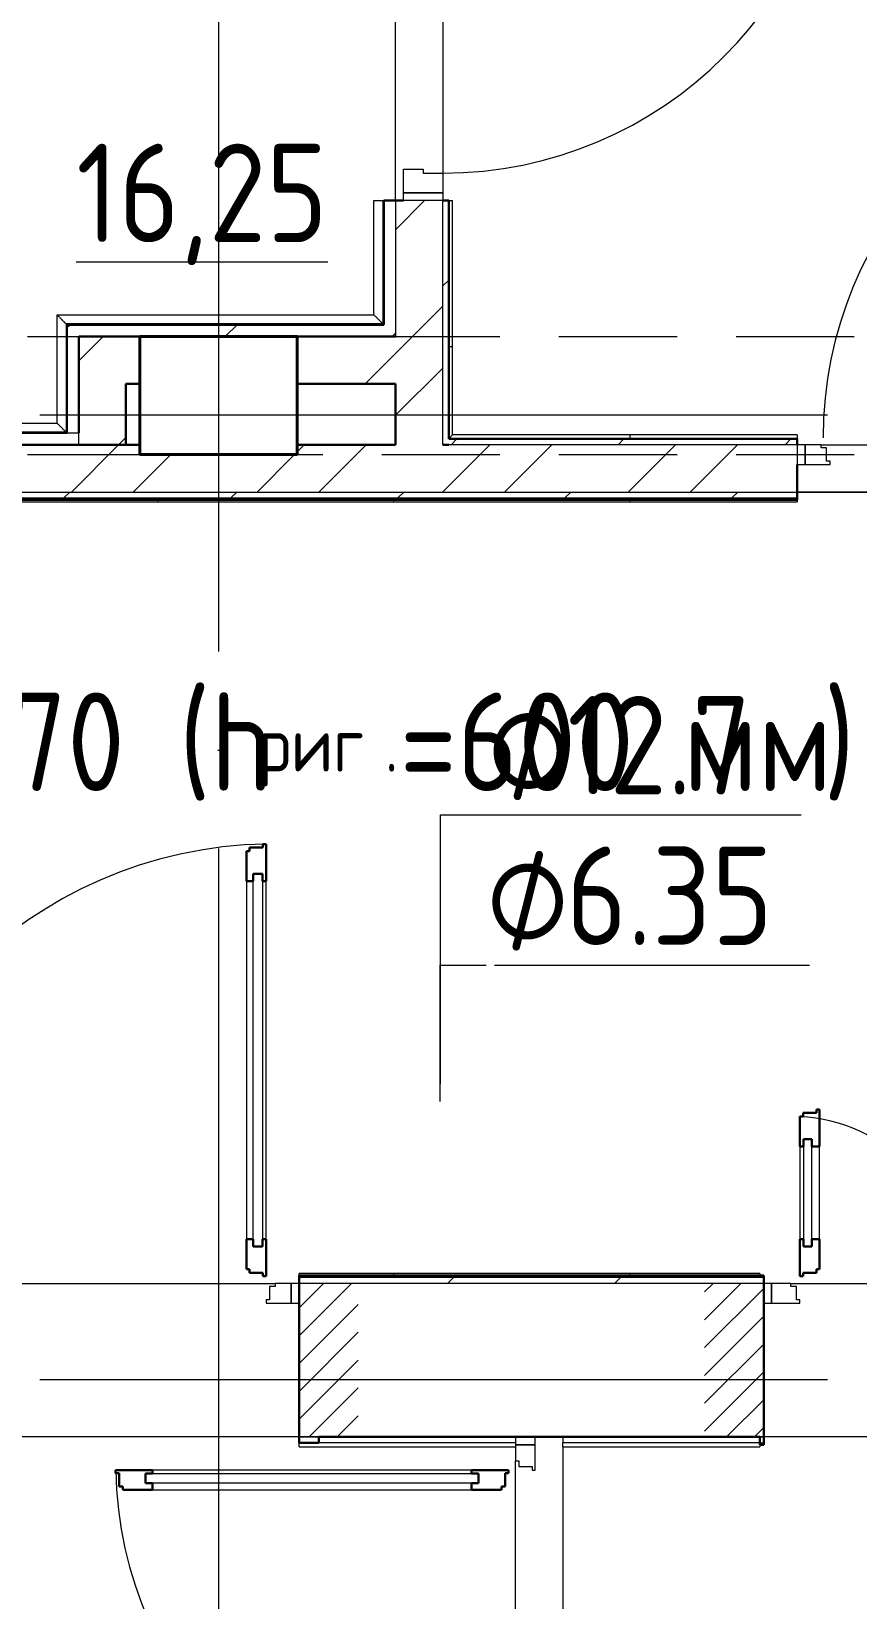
# Model space of a CAD drawing. Header units: millimetres. Extents: x -88595 to 880822, y -1054509 to -148035.
# Drawn here: x 201808 to 203907, y -277260 to -273277 of the extents above; entities that cross this region are included whole.
import ezdxf

# ---------------------------------------------------------------- set-up
doc = ezdxf.new("R2010")
doc.units = ezdxf.units.MM
for name, pattern in [('ADSK_Линия сетки', [25, 20, -2.5, 0, -2.5]), ('ADSK_Сверху', [4.5, 3, -1.5]), ('ADSK_Штриховая_ш2 п1_5', [4.5, 3, -1.5])]:
    doc.linetypes.add(name, pattern=pattern)
for name, color, linetype, lineweight in [('Аннотация', 7, 'Continuous', 20), ('Двери', 7, 'Continuous', 9), ('Линии', 7, 'Continuous', 9), ('Марки', 7, 'Continuous', 20), ('Марки помещений', 7, 'Continuous', 20), ('Несущие колонны', 7, 'Continuous', 18), ('Оборудование', 7, 'Continuous', 18), ('Ограждение', 7, 'Continuous', 9), ('Оси', 7, 'Continuous', 9), ('Стены внутренние', 7, 'Continuous', 18), ('Стены наружные', 7, 'Continuous', 18), ('Стены штриховка', 7, 'Continuous', 9)]:
    doc.layers.add(name, color=color, linetype=linetype, lineweight=lineweight)
doc.layers.add('Двери открывание', color=7, linetype='Continuous', lineweight=9, true_color=0xc0c0c0)
doc.styles.add('$0$GOST Common_10', font='GOST_Common.ttf', dxfattribs={"width": 0.9, "height": 250})
doc.styles.add('$1$GOST Common', font='GOST_Common.ttf', dxfattribs={"width": 0.9, "height": 250})
doc.styles.add('GOST Common_3', font='GOST_Common.ttf', dxfattribs={"width": 0.9, "height": 2.5})
doc.styles.add('GOST Common_5', font='GOST_Common.ttf', dxfattribs={"width": 0.9, "height": 5})
pattern_1 = [(0, (215928.7, 665702.34), (0, 600), []), (90, (215928.7, 665702.34), (-600, 4e-14), [])]
pattern_2 = [(0, (215928.69, 665702.34), (190.5, 190.5), [95.25, -285.75]), (90, (215976.31, 665654.71), (-190.5, 190.5), [95.25, -285.75])]
pattern_3 = [(0, (215928.7, 665522.34), (0, 600), []), (90, (215928.7, 665522.34), (-600, 4e-14), [])]

# ---------------------------------------------------------------- blocks, each defined once
blk = doc.blocks.new('$0$ADSK_M_Трубы - Диаметр_8-160846-В_Координация_1 этаж ОВ3')
at = {"layer": 'Марки'}
blk.add_line((0, 0), (8, 0), dxfattribs=at)
blk = doc.blocks.new('1 этаж')
at = {"layer": 'Двери', "lineweight": 18, "true_color": 0xff0000}
h = blk.add_hatch(dxfattribs=at)
h.set_pattern_fill('FP_2', color=1, style=0, pattern_type=2)
h.set_pattern_definition([(45, (237877.71, 651662.605), (-35.3553, 35.3553), [])])
h.paths.add_polyline_path([(237237.7, 651467.6), (237387.7, 651467.6), (237387.7, 651857.6), (237237.7, 651857.6)])
h.paths.add_polyline_path([(238767.7, 651467.6), (238767.7, 651857.6), (238617.7, 651857.6), (238617.7, 651467.6), (238685.8, 651467.6)])
h = blk.add_hatch(dxfattribs=at)
h.set_pattern_fill('FP_2', color=1, style=0, pattern_type=2)
h.set_pattern_definition([(45, (240422.71, 651662.605), (-35.3553, 35.3553), [])])
h.paths.add_polyline_path([(241447.7, 651467.6), (241447.7, 651857.6), (241297.7, 651857.6), (241297.7, 651467.6)])
h.paths.add_polyline_path([(239797.7, 651467.6), (239797.7, 651857.6), (239647.7, 651857.6), (239647.7, 651467.6)])
at = {"layer": 'Ограждение'}
h = blk.add_hatch(dxfattribs=at)
h.set_pattern_fill('FP_43', color=256, style=0, pattern_type=2)
h.set_pattern_definition(pattern_3)
h.paths.add_polyline_path([(238997.7, 654002.6), (239007.7, 654012.6), (239007.7, 654607.6), (238997.7, 654607.6), (238997.7, 654269.4)])
h = blk.add_hatch(dxfattribs=at)
h.set_pattern_fill('FP_34', color=256, style=0, pattern_type=2)
h.set_pattern_definition(pattern_2)
h.paths.add_polyline_path([(238685.8, 654292.6), (238832.7, 654292.6), (238830.7, 654294.6), (238025.8, 654294.6), (238027.8, 654292.6), (238327, 654292.6)])
h = blk.add_hatch(dxfattribs=at)
h.set_pattern_fill('FP_34', color=256, style=0, pattern_type=2)
h.set_pattern_definition(pattern_2)
h.paths.add_polyline_path([(238027.8, 654017.6), (238027.8, 654292.6), (238025.8, 654294.6), (238025.8, 654019.6)])
h = blk.add_hatch(dxfattribs=at)
h.set_pattern_fill('FP_43', color=256, style=0, pattern_type=2)
h.set_pattern_definition(pattern_3)
h.paths.add_polyline_path([(238997.7, 654002.6), (239882.7, 654002.6), (239882.7, 654012.6), (239007.7, 654012.6)])
h = blk.add_hatch(dxfattribs=at)
h.set_pattern_fill('FP_25', color=256, style=0, pattern_type=2)
h.set_pattern_definition(pattern_1)
h.paths.add_polyline_path([(239882.7, 653842.6), (239882.7, 653847.6), (235902.7, 653847.6), (235902.7, 653842.6), (239403.3, 653842.6)])
h = blk.add_hatch(dxfattribs=at)
h.set_pattern_fill('FP_25', color=256, style=0, pattern_type=2)
h.set_pattern_definition(pattern_1)
h.paths.add_polyline_path([(238617.7, 651877.6), (239787.7, 651877.6), (239787.7, 651882.6), (238617.7, 651882.6)])
at = {"layer": 'Двери'}
for p, q in [((238882.7, 654687.6), (238932.7, 654687.6)), ((238882.7, 654627.6), (238882.7, 654687.6)), ((238932.7, 654687.6), (238932.7, 654677.6)), ((238932.7, 654677.6), (238982.7, 654677.6)), ((238982.7, 654677.6), (238982.7, 654627.6)), ((238982.7, 654627.6), (238882.7, 654627.6)), ((238882.7, 654607.6), (238882.7, 654627.6)), ((238882.7, 654627.6), (238982.7, 654627.6)), ((238982.7, 654627.6), (238982.7, 654607.6)), ((238982.7, 654607.6), (238882.7, 654607.6)), ((239882.7, 653987.6), (239882.7, 653937.6)), ((239902.7, 653987.6), (239882.7, 653987.6)), ((239902.7, 653937.6), (239902.7, 653987.6)), ((239943.7, 653987.6), (239902.7, 653987.6)), ((239902.7, 653987.6), (239902.7, 653937.6)), ((239943.7, 653979.6), (239943.7, 653987.6)), ((239957.7, 653979.6), (239943.7, 653979.6)), ((239957.7, 653945.6), (239957.7, 653979.6)), ((239882.7, 653937.6), (239902.7, 653937.6)), ((239902.7, 653937.6), (239966.7, 653937.6)), ((239966.7, 653945.6), (239957.7, 653945.6)), ((239966.7, 653937.6), (239966.7, 653945.6)), ((238483.7, 652879.6), (238483.7, 651969.6)), ((238500.7, 651951.6), (238500.7, 652897.6)), ((238500.7, 652897.6), (238524.7, 652897.6)), ((238524.7, 652897.6), (238524.7, 651951.6)), ((238533.7, 651969.6), (238533.7, 652879.6)), ((239889.7, 652205.6), (239889.7, 651969.6)), ((239898.7, 652223.6), (239898.7, 651951.6)), ((239919.7, 652223.6), (239898.7, 652223.6)), ((239919.7, 651951.6), (239919.7, 652223.6)), ((239939.7, 651969.6), (239939.7, 652205.6)), ((238524.7, 651951.6), (238500.7, 651951.6)), ((239898.7, 651951.6), (239919.7, 651951.6)), ((238556.7, 651849.6), (238542.7, 651849.6)), ((238542.7, 651849.6), (238542.7, 651815.6)), ((238556.7, 651857.6), (238556.7, 651849.6)), ((238597.7, 651857.6), (238556.7, 651857.6)), ((238617.7, 651857.6), (238597.7, 651857.6)), ((238597.7, 651857.6), (238597.7, 651807.6)), ((238597.7, 651807.6), (238597.7, 651857.6)), ((238617.7, 651807.6), (238617.7, 651857.6)), ((239797.7, 651857.6), (239797.7, 651807.6)), ((239817.7, 651857.6), (239797.7, 651857.6)), ((239817.7, 651807.6), (239817.7, 651857.6)), ((239866.7, 651857.6), (239817.7, 651857.6)), ((239817.7, 651857.6), (239817.7, 651807.6)), ((239866.7, 651849.6), (239866.7, 651857.6)), ((239880.7, 651849.6), (239866.7, 651849.6)), ((239880.7, 651815.6), (239880.7, 651849.6)), ((238542.7, 651815.6), (238533.7, 651815.6)), ((238533.7, 651815.6), (238533.7, 651807.6)), ((238533.7, 651807.6), (238597.7, 651807.6)), ((238597.7, 651807.6), (238617.7, 651807.6)), ((239797.7, 651807.6), (239817.7, 651807.6)), ((239817.7, 651807.6), (239889.7, 651807.6)), ((239889.7, 651815.6), (239880.7, 651815.6)), ((239889.7, 651807.6), (239889.7, 651815.6)), ((239217.7, 651467.6), (239167.7, 651467.6)), ((239167.7, 651467.6), (239167.7, 651447.6)), ((239167.7, 651447.6), (239217.7, 651447.6)), ((239217.7, 651447.6), (239167.7, 651447.6)), ((239167.7, 651447.6), (239167.7, 651406.6)), ((239217.7, 651447.6), (239217.7, 651467.6)), ((239217.7, 651383.6), (239217.7, 651447.6)), ((239167.7, 651406.6), (239175.7, 651406.6)), ((239175.7, 651406.6), (239175.7, 651392.6)), ((238227.7, 651374.6), (239073.7, 651374.6)), ((238227.7, 651350.6), (238227.7, 651374.6)), ((239055.7, 651383.6), (238245.7, 651383.6)), ((239073.7, 651374.6), (239073.7, 651350.6)), ((239175.7, 651392.6), (239209.7, 651392.6)), ((239209.7, 651392.6), (239209.7, 651383.6)), ((239209.7, 651383.6), (239217.7, 651383.6)), ((239073.7, 651350.6), (238227.7, 651350.6)), ((238245.7, 651333.6), (239055.7, 651333.6))]:
    blk.add_line(p, q, dxfattribs=at)
at = {"layer": 'Двери', "lineweight": 30}
for p, q in [((238491.7, 652955.6), (238483.7, 652955.6)), ((238483.7, 652955.6), (238483.7, 652879.6)), ((238525.7, 652964.6), (238491.7, 652964.6)), ((238491.7, 652964.6), (238491.7, 652955.6)), ((238533.7, 652973.6), (238525.7, 652973.6)), ((238525.7, 652973.6), (238525.7, 652964.6)), ((238533.7, 652879.6), (238533.7, 652973.6)), ((238483.7, 652879.6), (238500.7, 652879.6)), ((238500.7, 652879.6), (238500.7, 652897.6)), ((238500.7, 652897.6), (238524.7, 652897.6)), ((238524.7, 652897.6), (238524.7, 652879.6)), ((238524.7, 652879.6), (238533.7, 652879.6)), ((239897.7, 652281.6), (239889.7, 652281.6)), ((239889.7, 652281.6), (239889.7, 652205.6)), ((239931.7, 652290.6), (239897.7, 652290.6)), ((239897.7, 652290.6), (239897.7, 652281.6)), ((239939.7, 652299.6), (239931.7, 652299.6)), ((239931.7, 652299.6), (239931.7, 652290.6)), ((239939.7, 652205.6), (239939.7, 652299.6)), ((239898.7, 652205.6), (239889.7, 652205.6)), ((239898.7, 652223.6), (239898.7, 652205.6)), ((239919.7, 652223.6), (239898.7, 652223.6)), ((239919.7, 652205.6), (239919.7, 652223.6)), ((239939.7, 652205.6), (239919.7, 652205.6)), ((238483.7, 651969.6), (238483.7, 651893.6)), ((238483.7, 651969.6), (238500.7, 651969.6)), ((238500.7, 651969.6), (238500.7, 651951.6)), ((238524.7, 651969.6), (238533.7, 651969.6)), ((238524.7, 651951.6), (238524.7, 651969.6)), ((238533.7, 651875.6), (238533.7, 651969.6)), ((239889.7, 651969.6), (239889.7, 651875.6)), ((239898.7, 651969.6), (239889.7, 651969.6)), ((239898.7, 651951.6), (239898.7, 651969.6)), ((239919.7, 651969.6), (239919.7, 651951.6)), ((239939.7, 651969.6), (239919.7, 651969.6)), ((239939.7, 651893.6), (239939.7, 651969.6)), ((238500.7, 651951.6), (238524.7, 651951.6)), ((239919.7, 651951.6), (239898.7, 651951.6)), ((238483.7, 651893.6), (238491.7, 651893.6)), ((238491.7, 651893.6), (238491.7, 651884.6)), ((238491.7, 651884.6), (238525.7, 651884.6)), ((238525.7, 651884.6), (238525.7, 651875.6)), ((239897.7, 651875.6), (239897.7, 651884.6)), ((239897.7, 651884.6), (239931.7, 651884.6)), ((239931.7, 651884.6), (239931.7, 651893.6)), ((239931.7, 651893.6), (239939.7, 651893.6)), ((238525.7, 651875.6), (238533.7, 651875.6)), ((239889.7, 651875.6), (239897.7, 651875.6)), ((238245.7, 651383.6), (238151.7, 651383.6)), ((238151.7, 651383.6), (238151.7, 651375.6)), ((238151.7, 651375.6), (238160.7, 651375.6)), ((238160.7, 651375.6), (238160.7, 651341.6)), ((238227.7, 651374.6), (238245.7, 651374.6)), ((238227.7, 651350.6), (238227.7, 651374.6)), ((238245.7, 651374.6), (238245.7, 651383.6)), ((239149.7, 651383.6), (239055.7, 651383.6)), ((239055.7, 651374.6), (239055.7, 651383.6)), ((239073.7, 651374.6), (239055.7, 651374.6)), ((239073.7, 651350.6), (239073.7, 651374.6)), ((239140.7, 651341.6), (239140.7, 651375.6)), ((239140.7, 651375.6), (239149.7, 651375.6)), ((239149.7, 651375.6), (239149.7, 651383.6)), ((238160.7, 651341.6), (238169.7, 651341.6)), ((238169.7, 651341.6), (238169.7, 651333.6)), ((238169.7, 651333.6), (238245.7, 651333.6)), ((238245.7, 651350.6), (238227.7, 651350.6)), ((238245.7, 651333.6), (238245.7, 651350.6)), ((239055.7, 651350.6), (239073.7, 651350.6)), ((239055.7, 651333.6), (239055.7, 651350.6)), ((239055.7, 651333.6), (239131.7, 651333.6)), ((239131.7, 651333.6), (239131.7, 651341.6)), ((239131.7, 651341.6), (239140.7, 651341.6))]:
    blk.add_line(p, q, dxfattribs=at)
at = {"layer": 'Двери', "linetype": 'ADSK_Штриховая_ш2 п1_5'}
for p, q in [((238767.7, 651857.6), (238617.7, 651857.6)), ((238617.7, 651857.6), (238617.7, 651467.6)), ((239797.7, 651857.6), (239647.7, 651857.6)), ((239797.7, 651467.6), (239797.7, 651857.6)), ((238617.7, 651467.6), (238767.7, 651467.6)), ((239647.7, 651467.6), (239797.7, 651467.6))]:
    blk.add_line(p, q, dxfattribs=at)
at = {"layer": 'Двери'}
blk.add_arc((238982.7, 655687.6), 1010, 270, 0, dxfattribs=at)
at = {"layer": 'Двери открывание'}
for centre, radius, start, end in [((240946.7, 654005.6), 998, 91.0334, 180), ((238551.7, 651875.6), 1098, 90.9393, 180), ((239871.7, 651875.6), 406, 0, 87.459), ((239149.7, 651401.6), 998, 181.0334, 270)]:
    blk.add_arc(centre, radius, start, end, dxfattribs=at)
at = {"layer": 'Линии', "linetype": 'ADSK_Сверху', "ltscale": 100}
for p, q in [((232977.7, 654262.6), (243797.7, 654262.6)), ((232977.7, 653962.6), (243797.7, 653962.6))]:
    blk.add_line(p, q, dxfattribs=at)
at = {"layer": 'Линии', "lineweight": 18, "ltscale": 100}
blk.add_line((238982.7, 653867.6), (244702.7, 653867.6), dxfattribs=at)
at = {"layer": 'Несущие колонны', "lineweight": 40}
for p, q in [((238212.7, 654262.6), (238612.7, 654262.6)), ((238212.7, 653962.6), (238212.7, 654262.6)), ((238612.7, 654262.6), (238212.7, 654262.6)), ((238212.7, 654262.6), (238212.7, 653987.6)), ((238612.7, 654262.6), (238612.7, 653962.6)), ((238612.7, 653987.6), (238612.7, 654262.6)), ((238612.7, 653962.6), (238212.7, 653962.6))]:
    blk.add_line(p, q, dxfattribs=at)
at = {"layer": 'Несущие колонны'}
for p, q in [((238212.7, 653987.6), (238212.7, 653962.6)), ((238212.7, 653962.6), (238612.7, 653962.6)), ((238612.7, 653962.6), (238612.7, 653987.6))]:
    blk.add_line(p, q, dxfattribs=at)
at = {"layer": 'Ограждение'}
for p, q in [((238807.7, 654607.6), (238830.7, 654607.6)), ((238807.7, 654317.6), (238807.7, 654607.6)), ((238830.7, 654607.6), (238832.7, 654607.6)), ((238830.7, 654607.6), (238830.7, 654294.6)), ((238997.7, 654607.6), (239007.7, 654607.6)), ((239007.7, 654012.6), (239007.7, 654607.6)), ((238002.8, 654317.6), (238807.7, 654317.6)), ((238002.8, 654042.6), (238002.8, 654317.6)), ((238830.7, 654294.6), (238025.8, 654294.6)), ((238025.8, 654294.6), (238025.8, 654019.6)), ((236207.7, 654042.6), (238002.8, 654042.6)), ((238025.8, 654019.6), (236184.7, 654019.6)), ((238997.7, 654002.6), (239007.7, 654012.6)), ((239882.7, 654012.6), (239007.7, 654012.6)), ((239882.7, 654012.6), (239882.7, 654002.6)), ((235902.7, 653842.6), (239882.7, 653842.6)), ((239882.7, 653847.6), (239882.7, 653842.6)), ((238617.7, 651877.6), (238617.7, 651882.6)), ((239787.7, 651882.6), (238617.7, 651882.6)), ((239787.7, 651882.6), (239787.7, 651877.6)), ((238617.7, 651442.6), (238617.7, 651452.6)), ((238617.7, 651442.6), (239167.7, 651442.6)), ((239167.7, 651452.6), (238667.7, 651452.6)), ((239287.7, 651442.6), (239287.7, 651452.6)), ((239787.7, 651452.6), (239287.7, 651452.6)), ((239287.7, 651442.6), (239787.7, 651442.6)), ((239787.7, 651447.6), (239787.7, 651442.6))]:
    blk.add_line(p, q, dxfattribs=at)
for points in [[(238002.8, 654317.6), (238004.8, 654315.6), (238007.8, 654312.6), (238011.6, 654308.8), (238013.9, 654306.5), (238015.6, 654304.8), (238017.2, 654303.2), (238018.7, 654301.7), (238020.1, 654300.3), (238021.4, 654299), (238022.8, 654297.6), (238024.1, 654296.3), (238025.4, 654295), (238025.8, 654294.6), (238025.8, 654294.6)], [(238807.7, 654317.6), (238809.7, 654315.6), (238812.7, 654312.6), (238816.5, 654308.8), (238818.8, 654306.5), (238820.5, 654304.8), (238822.1, 654303.2), (238823.6, 654301.7), (238825, 654300.3), (238826.3, 654299), (238827.7, 654297.6), (238829, 654296.3), (238830.3, 654295), (238830.7, 654294.6), (238830.7, 654294.6)], [(238002.8, 654042.6), (238004.8, 654040.6), (238007.8, 654037.6), (238011.6, 654033.8), (238013.9, 654031.5), (238015.6, 654029.8), (238017.2, 654028.2), (238018.7, 654026.7), (238020.1, 654025.3), (238021.4, 654024), (238022.8, 654022.6), (238024.1, 654021.3), (238025.4, 654020), (238025.8, 654019.6), (238025.8, 654019.6)]]:
    blk.add_open_spline(points, degree=3, knots=[0, 0, 0, 0, 0.166667, 0.25, 0.333333, 0.375, 0.416667, 0.5, 0.541667, 0.583333, 0.666667, 0.75, 0.833333, 1, 1, 1, 1], dxfattribs=at)
at = {"layer": 'Оси', "linetype": 'ADSK_Линия сетки', "ltscale": 100}
for p, q in [((238412.7, 662962.6), (238412.7, 631836.5)), ((252460, 654062.6), (175520.4, 654062.6)), ((252460, 651612.6), (175520.4, 651612.6))]:
    blk.add_line(p, q, dxfattribs=at)
at = {"layer": 'Стены внутренние'}
for p, q in [((237448.7, 651857.6), (238556.7, 651857.6)), ((239797.7, 651857.6), (238617.7, 651857.6)), ((239866.7, 651857.6), (241228.7, 651857.6)), ((238617.7, 651467.6), (237387.7, 651467.6)), ((241297.7, 651467.6), (239797.7, 651467.6))]:
    blk.add_line(p, q, dxfattribs=at)
at = {"layer": 'Стены внутренние', "lineweight": 30}
for p, q in [((238617.7, 651857.6), (238617.7, 651467.6)), ((239797.7, 651467.6), (239797.7, 651857.6)), ((238667.7, 651467.6), (239787.7, 651467.6))]:
    blk.add_line(p, q, dxfattribs=at)
at = {"layer": 'Стены наружные'}
for p, q in [((238862.7, 654607.6), (238862.7, 655757.6)), ((238982.7, 655637.6), (238982.7, 654677.6)), ((238212.7, 653962.6), (238212.7, 653987.6)), ((238612.7, 653962.6), (238212.7, 653962.6)), ((238612.7, 653987.6), (238612.7, 653962.6)), ((239943.7, 653987.6), (240951.7, 653987.6)), ((241012.7, 653867.6), (239882.7, 653867.6)), ((238667.7, 651467.6), (238617.7, 651467.6)), ((239287.7, 651467.6), (239287.7, 651452.6)), ((239287.7, 651442.6), (239287.7, 650337.6)), ((239797.7, 651467.6), (239787.7, 651467.6)), ((239167.7, 650398.6), (239167.7, 651406.6))]:
    blk.add_line(p, q, dxfattribs=at)
at = {"layer": 'Стены наружные', "lineweight": 30}
for p, q in [((238832.7, 654607.6), (238832.7, 654292.6)), ((238882.7, 654607.6), (238832.7, 654607.6)), ((238997.7, 654607.6), (238982.7, 654607.6)), ((238997.7, 654002.6), (238997.7, 654607.6)), ((238832.7, 654292.6), (238027.8, 654292.6)), ((238027.8, 654292.6), (238027.8, 654017.6)), ((238862.7, 654262.6), (238057.8, 654262.6)), ((238057.8, 654262.6), (238057.8, 654017.6)), ((238212.7, 654142.6), (238212.7, 654262.6)), ((238612.7, 654262.6), (238612.7, 654142.6)), ((238177.8, 654142.6), (238212.7, 654142.6)), ((238177.8, 653987.6), (238177.8, 654142.6)), ((238612.7, 654142.6), (238862.7, 654142.6)), ((238862.7, 654142.6), (238862.7, 653987.6)), ((238027.8, 654017.6), (236182.7, 654017.6)), ((239882.7, 654002.6), (238997.7, 654002.6)), ((239882.7, 653987.6), (239882.7, 654002.6)), ((236152.7, 653987.6), (238212.7, 653987.6)), ((238862.7, 653987.6), (238612.7, 653987.6)), ((238997.7, 653987.6), (238982.7, 653987.6)), ((239882.7, 653847.6), (239882.7, 653937.6)), ((235902.7, 653847.6), (239882.7, 653847.6)), ((238617.7, 651877.6), (238617.7, 651857.6)), ((239797.7, 651877.6), (238617.7, 651877.6)), ((239797.7, 651857.6), (239797.7, 651877.6)), ((238617.7, 651467.6), (238617.7, 651452.6)), ((238617.7, 651452.6), (238667.7, 651452.6)), ((238667.7, 651452.6), (238667.7, 651467.6)), ((239787.7, 651467.6), (239787.7, 651447.6)), ((239787.7, 651447.6), (239797.7, 651447.6)), ((239797.7, 651447.6), (239797.7, 651467.6))]:
    blk.add_line(p, q, dxfattribs=at)
at = {"layer": 'Стены наружные', "linetype": 'Continuous', "lineweight": 9}
for p, q in [((238862.7, 654533.8), (238936.5, 654607.6)), ((238982.7, 654391), (238997.7, 654406)), ((238862.7, 654219.5), (238982.7, 654339.5)), ((238027.8, 654284.6), (238035.8, 654292.6)), ((238430.1, 654262.6), (238460.1, 654292.6)), ((238854.3, 654262.6), (238862.7, 654271)), ((238057.8, 654200.4), (238120, 654262.6)), ((238785.8, 654142.6), (238862.7, 654219.5)), ((238862.7, 654062.4), (238982.7, 654182.4)), ((238159.3, 653987.6), (238177.8, 654006.1)), ((239003.6, 653987.6), (239018.6, 654002.6)), ((239427.9, 653987.6), (239442.9, 654002.6)), ((239852.1, 653987.6), (239867.1, 654002.6)), ((238039.3, 653867.6), (238159.3, 653987.6)), ((238196.5, 653867.6), (238291.5, 653962.6)), ((238510.8, 653867.6), (238605.8, 653962.6)), ((238612.7, 653969.5), (238630.8, 653987.6)), ((238667.9, 653867.6), (238787.9, 653987.6)), ((238982.3, 653867.6), (239102.3, 653987.6)), ((239139.4, 653867.6), (239259.4, 653987.6)), ((239453.7, 653867.6), (239573.7, 653987.6)), ((239610.9, 653867.6), (239730.9, 653987.6)), ((237944.4, 653847.6), (237949.4, 653852.6)), ((238015.1, 653847.6), (238020.1, 653852.6)), ((238020.1, 653852.6), (238035.1, 653867.6)), ((238085.8, 653847.6), (238090.8, 653852.6)), ((238156.5, 653847.6), (238161.5, 653852.6)), ((238227.2, 653847.6), (238232.2, 653852.6)), ((238297.9, 653847.6), (238302.9, 653852.6)), ((238368.6, 653847.6), (238373.6, 653852.6)), ((238439.3, 653847.6), (238444.3, 653852.6)), ((238444.3, 653852.6), (238459.3, 653867.6)), ((238510.1, 653847.6), (238515.1, 653852.6)), ((238580.8, 653847.6), (238585.8, 653852.6)), ((238651.5, 653847.6), (238656.5, 653852.6)), ((238722.2, 653847.6), (238727.2, 653852.6)), ((238792.9, 653847.6), (238797.9, 653852.6)), ((238863.6, 653847.6), (238868.6, 653852.6)), ((238868.6, 653852.6), (238883.6, 653867.6)), ((238934.3, 653847.6), (238939.3, 653852.6)), ((239005, 653847.6), (239010, 653852.6)), ((239075.7, 653847.6), (239080.7, 653852.6)), ((239146.5, 653847.6), (239151.5, 653852.6)), ((239217.2, 653847.6), (239222.2, 653852.6)), ((239287.9, 653847.6), (239292.9, 653852.6)), ((239292.9, 653852.6), (239307.9, 653867.6)), ((239358.6, 653847.6), (239363.6, 653852.6)), ((239429.3, 653847.6), (239434.3, 653852.6)), ((239500, 653847.6), (239505, 653852.6)), ((239570.7, 653847.6), (239575.7, 653852.6)), ((239641.4, 653847.6), (239646.4, 653852.6)), ((239712.1, 653847.6), (239717.1, 653852.6)), ((239717.1, 653852.6), (239732.1, 653867.6)), ((239782.8, 653847.6), (239787.8, 653852.6)), ((239853.6, 653847.6), (239858.6, 653852.6)), ((238656.4, 651872.6), (238661.4, 651877.6)), ((238727.1, 651872.6), (238732.1, 651877.6)), ((238797.8, 651872.6), (238802.8, 651877.6)), ((238868.5, 651872.6), (238873.5, 651877.6)), ((238939.2, 651872.6), (238944.2, 651877.6)), ((239009.9, 651872.6), (239014.9, 651877.6)), ((239080.6, 651872.6), (239085.6, 651877.6)), ((239151.4, 651872.6), (239156.4, 651877.6)), ((239222.1, 651872.6), (239227.1, 651877.6)), ((239292.8, 651872.6), (239297.8, 651877.6)), ((239363.5, 651872.6), (239368.5, 651877.6)), ((239434.2, 651872.6), (239439.2, 651877.6)), ((239504.9, 651872.6), (239509.9, 651877.6)), ((239575.6, 651872.6), (239580.6, 651877.6)), ((239646.3, 651872.6), (239651.3, 651877.6)), ((239717, 651872.6), (239722, 651877.6)), ((239787.7, 651872.6), (239792.7, 651877.6)), ((238994.9, 651857.6), (239009.9, 651872.6)), ((239419.2, 651857.6), (239434.2, 651872.6)), ((239787.7, 651448.3), (239792, 651452.6))]:
    blk.add_line(p, q, dxfattribs=at)
at = {"layer": 'Стены штриховка'}
for p, q in [((238862.7, 654607.6), (238862.7, 654262.6)), ((238982.7, 653987.6), (238982.7, 654607.6)), ((238027.8, 654017.6), (238057.8, 654017.6)), ((238057.8, 653987.6), (238057.8, 654017.6)), ((239882.7, 653987.6), (238997.7, 653987.6)), ((235902.7, 653867.6), (239882.7, 653867.6)), ((235902.7, 653852.6), (239882.7, 653852.6)), ((239797.7, 651872.6), (238617.7, 651872.6)), ((239787.7, 651452.6), (239797.7, 651452.6))]:
    blk.add_line(p, q, dxfattribs=at)
at = {"layer": 'Аннотация', "width": 0.9}
for s, height, style, p in [('. +2.970 (h', 250, 'GOST Common_3', (237164.3, 653108.3)), ('=600', 250, 'GOST Common_3', (238872.9, 653108.3)), (')', 250, 'GOST Common_3', (239950.4, 653108.3)), ('мм', 250, 'GOST Common_3', (239593.2, 653108.3)), ('риг', 138.75, 'GOST Common_5', (238513.8, 653157.6)), ('.', 138.8, 'GOST Common_5', (238835.2, 653157.6))]:
    blk.add_text(s, height=height, dxfattribs=dict(at, style=style)).set_placement(p)
at = {"layer": 'Марки помещений', "style": 'GOST Common_3', "width": 0.9}
blk.add_text('%%U16,25', height=250, dxfattribs=at).set_placement((238051.7, 654502.2))

msp = doc.modelspace()

# ---------------------------------------------------------------- linework, layer by layer
at = {"layer": 'Марки'}
for p, q in [((202847.7, -275266.6), (202963.7, -275266.6)), ((202847.7, -275950.1), (202847.7, -275266.6)), ((202846.5, -275648.9), (202963.7, -275648.9)), ((202846.5, -275995.3), (202846.5, -275648.9))]:
    msp.add_line(p, q, dxfattribs=at)

# ---------------------------------------------------------------- block references
at = {"layer": 'Марки', "xscale": 99.99999999999993, "yscale": 99.99999999999993, "zscale": 99.99999999999993}
for p in [(202963.7, -275266.6), (202984.5, -275648.9)]:
    msp.add_blockref('$0$ADSK_M_Трубы - Диаметр_8-160846-В_Координация_1 этаж ОВ3', p, dxfattribs=at)
at = {"layer": 'Оборудование', "color": 5, "true_color": 0x0000ff}
msp.add_blockref('1 этаж', (-36129.5, -928314.5), dxfattribs=at)

# ---------------------------------------------------------------- texts
at = {"layer": 'Марки', "lineweight": 9, "char_height": 250, "attachment_point": 1}
for s, insert, width, style in [('\\fGOST Common|b0|i0|c254|p34|;\\W.9;⌀', (202966.8, -274965), 245.316, '$0$GOST Common_10'), ('12.7', (203169.2, -274965), 606.076, '$1$GOST Common'), ('6.35', (203166.1, -275347.3), 663.797, '$1$GOST Common'), ('\\fGOST Common|b0|i0|c254|p34|;\\W.9;⌀', (202963.7, -275347.3), 245.316, '$0$GOST Common_10')]:
    msp.add_mtext(s, dxfattribs=dict(at, insert=insert, width=width, style=style))

doc.saveas('drawing.dxf')
